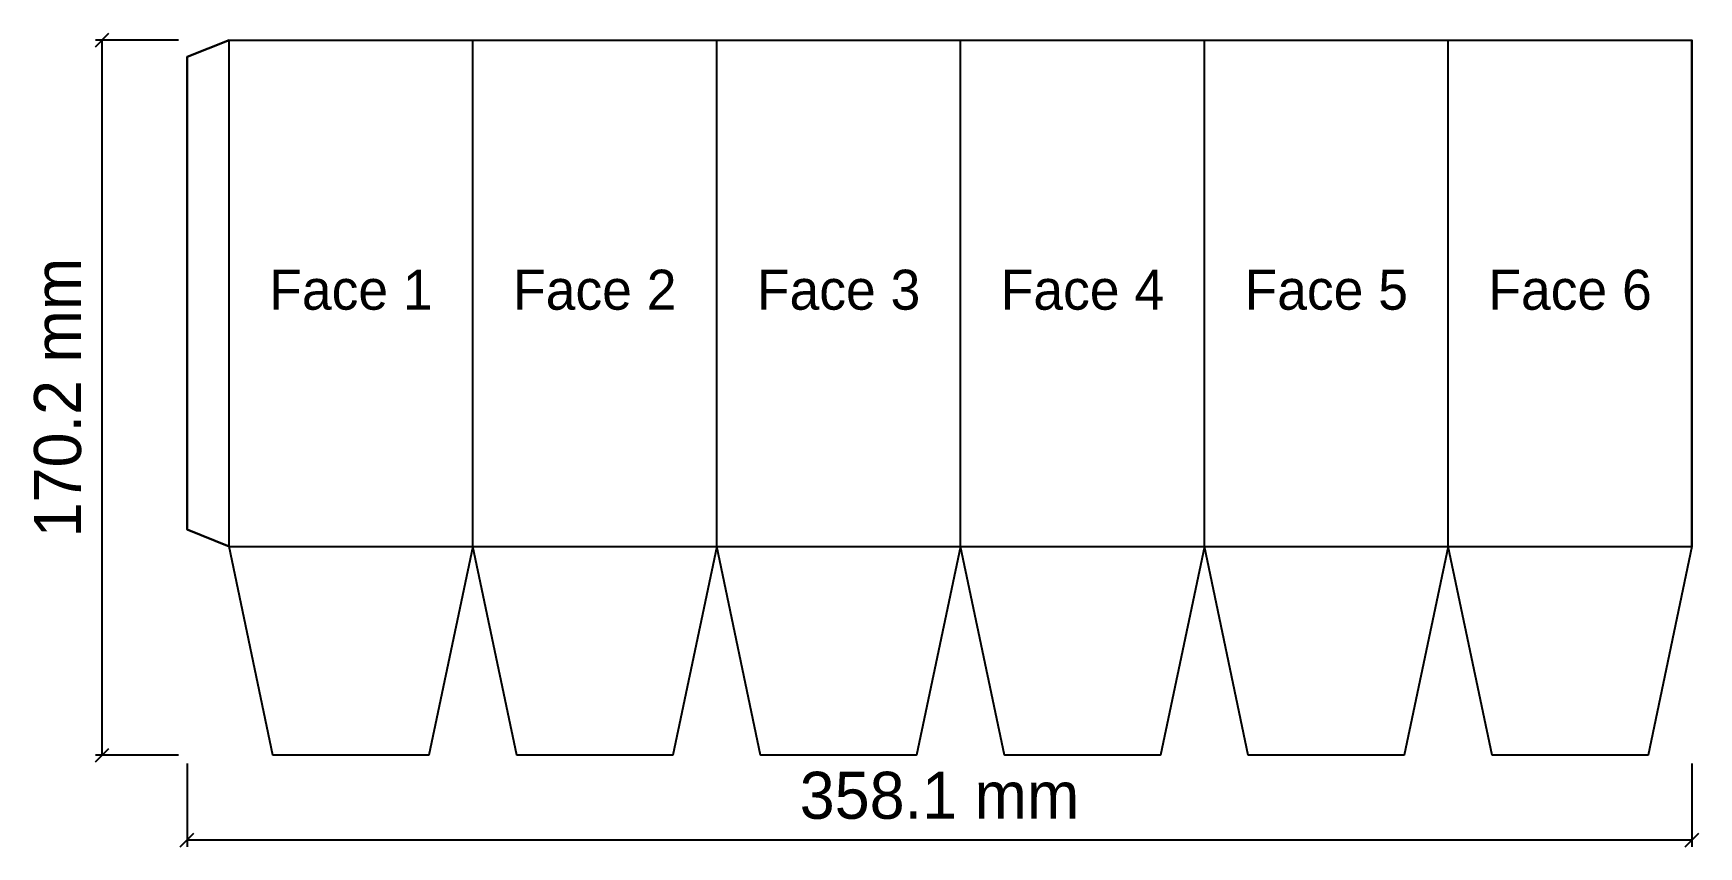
# Model space of a CAD drawing. Header units: millimetres. Extents: x -7 to 389, y 0 to 194.
import ezdxf
from ezdxf.enums import TextEntityAlignment as Align

# ---------------------------------------------------------------- set-up
doc = ezdxf.new("R2010")
doc.units = ezdxf.units.MM
for name, color, linetype in [('CREASE', 5, 'CONTINUOUS'), ('CUT', 6, 'CONTINUOUS'), ('DIMS', 9, 'CONTINUOUS'), ('GLUE', 3, 'CONTINUOUS')]:
    doc.layers.add(name, color=color, linetype=linetype)

msp = doc.modelspace()

# ---------------------------------------------------------------- linework, layer by layer
at = {"layer": 'CREASE'}
for points in [[(39.145, 71.444), (39.145, 191.944)], [(97.169, 71.444), (97.169, 191.944)], [(155.192, 71.444), (155.192, 191.944)], [(213.216, 71.444), (213.216, 191.944)], [(271.24, 71.444), (271.24, 191.944)], [(329.264, 71.444), (329.264, 191.944)], [(387.287, 71.444), (387.287, 191.944)], [(39.145, 71.444), (387.287, 71.444)]]:
    msp.add_lwpolyline(points, dxfattribs=at)
at = {"layer": 'CUT'}
msp.add_lwpolyline([(39.145, 71.444), (29.145, 75.444), (29.145, 187.944), (39.145, 191.944), (387.287, 191.944), (387.287, 71.444), (387.287, 71.444), (376.843, 21.792), (339.708, 21.792), (329.264, 71.444), (329.264, 71.444), (318.819, 21.792), (281.684, 21.792), (271.24, 71.444), (271.24, 71.444), (260.796, 21.792), (223.66, 21.792), (213.216, 71.444), (213.216, 71.444), (202.772, 21.792), (165.637, 21.792), (155.192, 71.444), (155.192, 71.444), (144.748, 21.792), (107.613, 21.792), (97.169, 71.444), (97.169, 71.444), (86.724, 21.792), (49.589, 21.792), (39.145, 71.444)], close=True, dxfattribs=at)
at = {"layer": 'DIMS'}
for points in [[(7.353, 190.344), (10.553, 193.544)], [(27.145, 191.944), (7.353, 191.944)], [(8.953, 21.792), (8.953, 191.944)], [(7.353, 20.192), (10.553, 23.392)], [(27.145, 21.792), (7.353, 21.792)], [(29.145, 19.792), (29.145, 0)], [(387.287, 19.792), (387.287, 0)], [(27.545, 0), (30.745, 3.2)], [(29.145, 1.6), (387.287, 1.6)], [(385.687, 0), (388.887, 3.2)]]:
    msp.add_lwpolyline(points, dxfattribs=at)
at = {"layer": 'GLUE'}
msp.add_lwpolyline([(29.145, 75.444), (39.145, 71.444), (39.145, 191.944), (29.145, 187.944)], close=True, dxfattribs=at)

# ---------------------------------------------------------------- texts
at = {"layer": 'DIMS'}
msp.add_text('170.2 mm', height=11.1919, rotation=90, dxfattribs=at).set_placement((3.917, 106.868), align=Align.CENTER)
for s, height, p in [('Face 1', 9.5131, (68.157, 127.777)), ('Face 2', 9.5131, (126.181, 127.777)), ('Face 3', 9.5131, (184.204, 127.777)), ('Face 4', 9.5131, (242.228, 127.777)), ('Face 5', 9.5131, (300.252, 127.777)), ('Face 6', 9.5131, (358.275, 127.777)), ('358.1 mm', 11.1919, (208.216, 6.636))]:
    msp.add_text(s, height=height, dxfattribs=at).set_placement(p, align=Align.CENTER)

doc.saveas('drawing.dxf')
